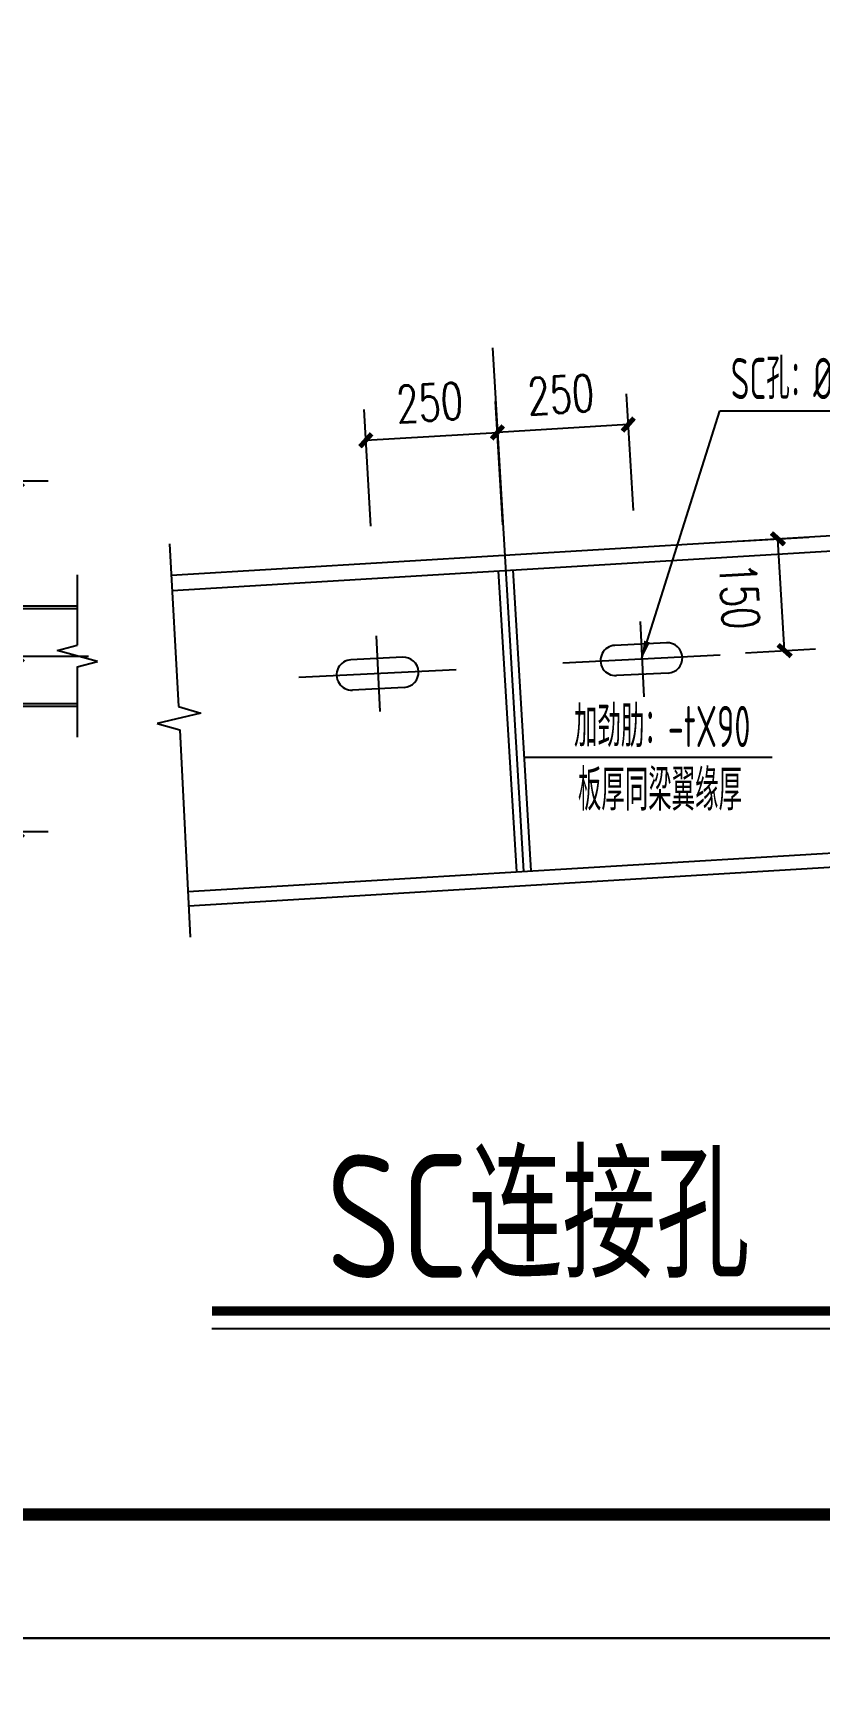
# Model space of a CAD drawing. Extents: x 2025205 to 2402328, y -557483 to 329036.
# Drawn here: x 2153924 to 2163485, y -369195 to -348985 of the extents above; entities that cross this region are included whole.
import ezdxf

# ---------------------------------------------------------------- set-up
doc = ezdxf.new("R2010")
doc.units = 0
doc.header["$LTSCALE"] = 1500
doc.header["$MEASUREMENT"] = 0
doc.linetypes.add('DASHED', pattern=[19.05, 12.7, -6.35])
doc.linetypes.add('DOTE', pattern=[2.42, 2, -0.2, 0.02, -0.2])
for name, color, linetype in [('11', 3, 'Continuous'), ('AXIS', 3, 'Continuous'), ('DOTE', 252, 'DOTE'), ('PUB_DIM', 3, 'Continuous'), ('PUB_TITLE', 4, 'Continuous'), ('THICK', 6, 'Continuous'), ('中线', 4, 'Continuous'), ('刚架', 2, 'Continuous'), ('支撑', 130, 'Continuous'), ('标注', 7, 'Continuous')]:
    doc.layers.add(name, color=color, linetype=linetype)
doc.styles.add('_TCH_DIM_T3', font='SIMPLEX.shx', dxfattribs={"width": 0.705882, "bigfont": 'GBCBIG.shx'})
doc.styles.get("Standard").update_dxf_attribs({"font": 'TSSDENG', "width": 0.7, "bigfont": 'TSSDCHN'})
doc.dimstyles.new('150', dxfattribs={"dimscale": 150, "dimtxt": 2.5, "dimasz": 1.5, "dimexe": 1, "dimexo": 2, "dimgap": 1, "dimtad": 1, "dimdec": 0, "dimdsep": 46, "dimtxsty": 'Standard', "dimblk": 'ARCHTICK', "dimcen": 2.5, "dimdle": 1, "dimclrd": 256, "dimclre": 256, "dimclrt": 256, "dimadec": 0, "dimazin": 0, "dimtfac": 1, "dimtdec": 0, "dimtix": 1, "dimtmove": 2, "dimatfit": 3, "dimfxl": 1, "dimlwd": -1, "dimlwe": -1, "dimarcsym": 0})
doc.dimstyles.new('_TCH_ARCH&&150', dxfattribs={"dimtxt": 446.25, "dimasz": 150, "dimexe": 375, "dimexo": 450, "dimgap": 189.375, "dimtad": 1, "dimdec": 0, "dimzin": 0, "dimdsep": 46, "dimtxsty": '_TCH_DIM_T3', "dimblk": 'ARCHTICK', "dimcen": 0.09, "dimclrt": 7, "dimazin": 2, "dimtfac": 1, "dimtdec": 0, "dimtmove": 2, "dimatfit": 0, "dimfxl": 1, "dimtolj": 1, "dimtzin": 0, "dimarcsym": 0})

# ---------------------------------------------------------------- blocks, each defined once
blk = doc.blocks.new('_ArchTick')
at = {"color": 0, "linetype": 'ByBlock', "const_width": 0.4}
blk.add_lwpolyline([(-0.5, -0.5), (0.5, 0.5)], dxfattribs=at)
blk = doc.blocks.new('*D49')
at = {"layer": 'Defpoints', "color": 0, "transparency": 16777216}
for p in [(2150336, -356551), (2153729, -356551), (2150336, -358681)]:
    blk.add_point(p, dxfattribs=at)
at = {"layer": 'PUB_DIM', "color": 0, "lineweight": -2, "transparency": 16777216}
for p, q in [((2150786, -356551), (2154104, -356551)), ((2153729, -358681), (2153729, -356551)), ((2150786, -358681), (2154104, -358681))]:
    blk.add_line(p, q, dxfattribs=at)
at = {"layer": 'PUB_DIM', "color": 0, "lineweight": -2, "transparency": 16777216, "xscale": 150, "yscale": 150, "zscale": 150}
for p, rotation in [((2153729, -356551), 90), ((2153729, -358681), 270)]:
    blk.add_blockref('_ArchTick', p, dxfattribs=dict(at, rotation=rotation))
at = {"layer": 'PUB_DIM', "color": 7, "transparency": 16777216, "insert": (2153129, -357616), "char_height": 446.2, "attachment_point": 5, "rotation": 90, "style": '_TCH_DIM_T3'}
blk.add_mtext('\\A1;250', dxfattribs=at)
blk = doc.blocks.new('*D50')
at = {"layer": 'Defpoints', "color": 0, "transparency": 16777216}
for p in [(2150336, -354421), (2150336, -356551), (2153729, -356551)]:
    blk.add_point(p, dxfattribs=at)
at = {"layer": 'PUB_DIM', "color": 0, "lineweight": -2, "transparency": 16777216}
for p, q in [((2150786, -354421), (2154104, -354421)), ((2153729, -354421), (2153729, -356551)), ((2150786, -356551), (2154104, -356551))]:
    blk.add_line(p, q, dxfattribs=at)
at = {"layer": 'PUB_DIM', "color": 0, "lineweight": -2, "transparency": 16777216, "xscale": 150, "yscale": 150, "zscale": 150}
for p, rotation in [((2153729, -354421), 90), ((2153729, -356551), 270)]:
    blk.add_blockref('_ArchTick', p, dxfattribs=dict(at, rotation=rotation))
at = {"layer": 'PUB_DIM', "color": 7, "transparency": 16777216, "insert": (2153129, -355486), "char_height": 446.2, "attachment_point": 5, "rotation": 90, "style": '_TCH_DIM_T3'}
blk.add_mtext('\\A1;250', dxfattribs=at)
blk = doc.blocks.new('*D57')
at = {"layer": 'Defpoints', "color": 0, "transparency": 16777216}
for p in [(2162051, -355183), (2162977, -355127), (2162133, -356541)]:
    blk.add_point(p, dxfattribs=at)
at = {"layer": 'PUB_DIM', "color": 0, "lineweight": -2, "transparency": 16777216}
for p, q in [((2162500, -355156), (2163351, -355105)), ((2163058, -356485), (2162977, -355127)), ((2162582, -356514), (2163433, -356463))]:
    blk.add_line(p, q, dxfattribs=at)
at = {"layer": 'PUB_DIM', "color": 0, "lineweight": -2, "transparency": 16777216, "xscale": 150, "yscale": 150, "zscale": 150}
for p, rotation in [((2162977, -355127), 93.43363036181317), ((2163058, -356485), 273.4336303618132)]:
    blk.add_blockref('_ArchTick', p, dxfattribs=dict(at, rotation=rotation))
at = {"layer": 'PUB_DIM', "color": 7, "transparency": 16777216, "insert": (2162508, -355821), "char_height": 446.2, "attachment_point": 5, "rotation": 273.4336, "style": '_TCH_DIM_T3'}
blk.add_mtext('\\A1;150', dxfattribs=at)
blk = doc.blocks.new('*D58')
at = {"layer": 'Defpoints', "color": 0, "transparency": 16777216}
for p in [(2159567, -353834), (2161246, -355231), (2159661, -355404)]:
    blk.add_point(p, dxfattribs=at)
at = {"layer": 'PUB_DIM', "color": 0, "lineweight": -2, "transparency": 16777216}
for p, q in [((2159634, -354955), (2159544, -353460)), ((2161219, -354782), (2161134, -353365)), ((2161157, -353739), (2159567, -353834))]:
    blk.add_line(p, q, dxfattribs=at)
at = {"layer": 'PUB_DIM', "color": 0, "lineweight": -2, "transparency": 16777216, "xscale": 150, "yscale": 150, "zscale": 150}
for p, rotation in [((2161157, -353739), 3.433630357151944), ((2159567, -353834), 183.4336303571519)]:
    blk.add_blockref('_ArchTick', p, dxfattribs=dict(at, rotation=rotation))
at = {"layer": 'PUB_DIM', "color": 7, "transparency": 16777216, "insert": (2160337, -353375), "char_height": 446.2, "attachment_point": 5, "rotation": 3.4336, "style": '_TCH_DIM_T3'}
blk.add_mtext('\\A1;250', dxfattribs=at)
blk = doc.blocks.new('*D59')
at = {"layer": 'Defpoints', "color": 0, "transparency": 16777216}
for p in [(2159567, -353834), (2158057, -355422), (2159661, -355404)]:
    blk.add_point(p, dxfattribs=at)
at = {"layer": 'PUB_DIM', "color": 0, "lineweight": -2, "transparency": 16777216}
for p, q in [((2159634, -354955), (2159544, -353460)), ((2158030, -354973), (2157945, -353556)), ((2157967, -353930), (2159567, -353834))]:
    blk.add_line(p, q, dxfattribs=at)
at = {"layer": 'PUB_DIM', "color": 0, "lineweight": -2, "transparency": 16777216, "xscale": 150, "yscale": 150, "zscale": 150}
for p, rotation in [((2157967, -353930), 183.4336303571519), ((2159567, -353834), 3.433630357151908)]:
    blk.add_blockref('_ArchTick', p, dxfattribs=dict(at, rotation=rotation))
at = {"layer": 'PUB_DIM', "color": 7, "transparency": 16777216, "insert": (2158742, -353471), "char_height": 446.2, "attachment_point": 5, "rotation": 3.4336, "style": '_TCH_DIM_T3'}
blk.add_mtext('\\A1;250', dxfattribs=at)

msp = doc.modelspace()

# ---------------------------------------------------------------- linework, layer by layer
for p, q in [((2162272.2, -353570.4), (2165503.2, -353570.4)), ((2162905.3, -357784.9), (2159888.5, -357784.9))]:
    msp.add_line(p, q)
at = {"layer": '11', "color": 7}
msp.add_line((2156097, -364721.1), (2164169.6, -364721.1), dxfattribs=at)
at = {"layer": 'AXIS', "color": 6, "ltscale": 10}
for p, q in [((2159505, -352806.6), (2159881.9, -359168.3)), ((2158143.1, -357223.6), (2158097.1, -356304.5)), ((2161350.7, -357048.7), (2161304.8, -356129.6)), ((2162274.8, -356541.8), (2160360.2, -356637.5)), ((2159067.2, -356716.7), (2157152.5, -356812.4))]:
    msp.add_line(p, q, dxfattribs=at)
at = {"layer": 'DOTE', "ltscale": 1.5}
msp.add_line((2144652.2, -356551.1), (2155019.7, -356551.1), dxfattribs=at)
at = {"layer": 'PUB_TITLE', "linetype": 'ByBlock'}
for points in [[(2066627.2, -368482.7), (2178077.2, -368482.7), (2178077.2, -305482.7), (2066627.2, -305482.7)], [(2066627.2, -431482.7), (2178077.2, -431482.7), (2178077.2, -368482.7), (2066627.2, -368482.7)]]:
    msp.add_lwpolyline(points, close=True, dxfattribs=at)
at = {"layer": 'PUB_TITLE', "linetype": 'ByBlock', "const_width": 150}
msp.add_lwpolyline([(2070377.2, -366982.7), (2176577.2, -366982.7), (2176577.2, -306982.7), (2070377.2, -306982.7)], close=True, dxfattribs=at)
at = {"layer": 'THICK', "linetype": 'Continuous', "const_width": 112.5}
msp.add_lwpolyline([(2156097, -364507.2), (2164169.6, -364507.2)], dxfattribs=at)
at = {"layer": '中线'}
for p, q in [((2155601.8, -355569.5), (2163695, -355083.9)), ((2155580.9, -355186.6), (2155688.7, -357162.4)), ((2155611.8, -355753.4), (2163706.1, -355267.7)), ((2159577.4, -355515.5), (2159796.9, -359173.4)), ((2159755.4, -355504.8), (2159974.9, -359162.7)), ((2161622.5, -356390.1), (2160994.4, -356421.5)), ((2158414.8, -356565), (2157786.7, -356596.4)), ((2161640.9, -356757.8), (2161012.8, -356789.2)), ((2158433.2, -356932.7), (2157805.1, -356964.1)), ((2155962, -357245.3), (2155431.2, -357369.1)), ((2155688.7, -357162.4), (2155962, -357245.3)), ((2155431.2, -357369.1), (2155704.4, -357449.5)), ((2155704.4, -357449.5), (2155832.9, -359967)), ((2155802.7, -359413), (2163925.5, -358925.6)), ((2155812, -359584.1), (2163935.8, -359096.7))]:
    msp.add_line(p, q, dxfattribs=at)
for centre, start, end in [((2161003.6, -356605.4), 92.86241, 272.86241), ((2161631.7, -356574), 272.86241, 92.86241), ((2157795.9, -356780.3), 92.86241, 272.86241), ((2158424, -356748.9), 272.86241, 92.86241)]:
    msp.add_arc(centre, 184.1, start, end, dxfattribs=at)
at = {"layer": '刚架', "color": 5, "linetype": 'DASHED'}
for p, q in [((2151594.5, -355975.1), (2154465.7, -355975.1)), ((2151594.5, -357127.1), (2154465.7, -357127.1))]:
    msp.add_line(p, q, dxfattribs=at)
at = {"layer": '支撑', "linetype": 'Continuous'}
for p, q in [((2151594.5, -355943.1), (2154465.7, -355943.1)), ((2151594.5, -357159.1), (2154465.7, -357159.1))]:
    msp.add_line(p, q, dxfattribs=at)
at = {"layer": '标注'}
for p, q in [((2154460, -355565.5), (2154460, -356418.9)), ((2154213.3, -356485), (2154460, -356418.9)), ((2154706.6, -356617.2), (2154213.3, -356485)), ((2154460, -356683.2), (2154706.6, -356617.2)), ((2154460, -356683.2), (2154460, -357536.7))]:
    msp.add_line(p, q, dxfattribs=at)

# ---------------------------------------------------------------- texts
at = {"width": 0.6}
for s, p in [('SC孔：%%C26x50长圆孔', (2162403.6, -353429.2)), ('加劲肋：-tX90', (2160497.6, -357656.6)), ('板厚同梁翼缘厚', (2160545, -358428.6))]:
    msp.add_text(s, height=500, dxfattribs=at).set_placement(p)
at = {"layer": '11', "color": 7, "width": 0.8}
msp.add_text('SC连接孔', height=1500, dxfattribs=at).set_placement((2157488.2, -364106.8))

# ---------------------------------------------------------------- dimensions: what is measured, and where the dimension line sits
at = {"layer": 'PUB_DIM'}
for p1, angle, picture, middle in [((2161246.3, -355230.8), 3.43363, '*D58', (2160337, -353374.8)), ((2158056.5, -355422.2), 183.43363, '*D59', (2158742.1, -353470.5))]:
    dim = msp.add_linear_dim(base=(2159566.7, -353834.3), p1=p1, p2=(2159660.8, -355403.7), angle=angle, text='250', dimstyle='_TCH_ARCH&&150', dxfattribs=at)
    dim.commit()
    dim.dimension.update_dxf_attribs({"geometry": picture, "text_midpoint": middle})
for base, p1, p2, angle, text, picture, middle, dimtype in [((2153729.1, -356551.1), (2150335.8, -354421.3), (2150335.8, -356551.1), 270, '250', '*D50', (2153129.1, -355486.2), 160), ((2162976.8, -355127), (2162132.8, -356540.9), (2162051.3, -355182.5), 93.43363, '150', '*D57', (2162508.1, -355821.3), 161), ((2153729.1, -356551.1), (2150335.8, -358680.9), (2150335.8, -356551.1), 90, '250', '*D49', (2153129.1, -357616), 160)]:
    dim = msp.add_linear_dim(base=base, p1=p1, p2=p2, angle=angle, text=text, dimstyle='_TCH_ARCH&&150', dxfattribs=at)
    dim.commit()
    dim.dimension.update_dxf_attribs({"geometry": picture, "text_midpoint": middle, "dimtype": dimtype})

# ---------------------------------------------------------------- leaders
msp.add_leader([(2161317.5, -356589.7), (2162272.2, -353570.4)], dimstyle='150', override={"dimgap": 1, "dimtad": 0})

doc.saveas('drawing.dxf')
